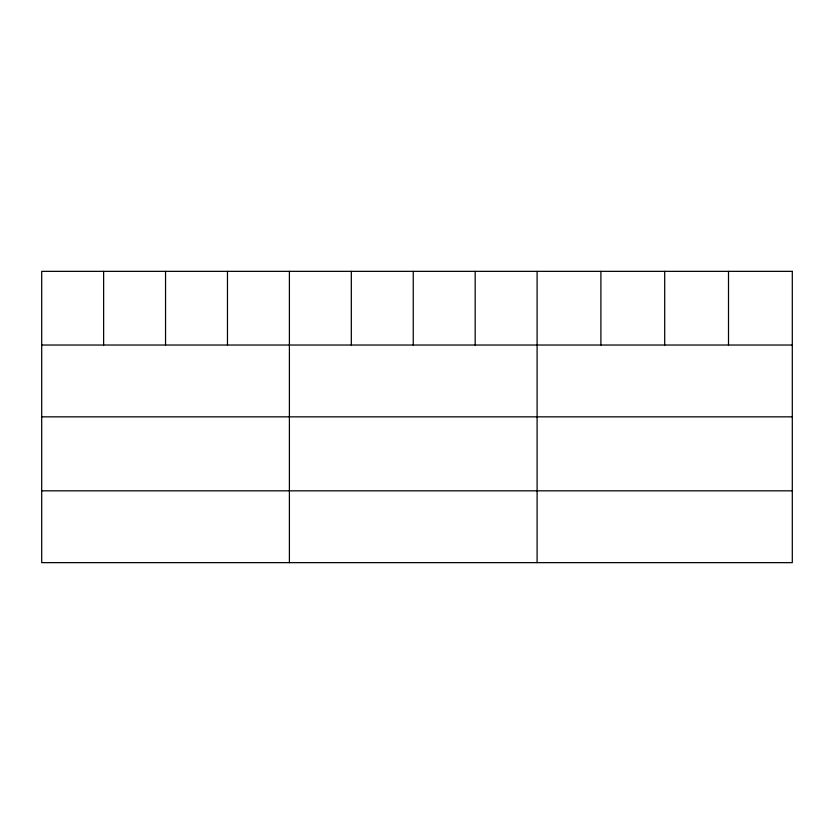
<?xml version="1.0" encoding="UTF-8"?>
<svg xmlns="http://www.w3.org/2000/svg" width="834" height="834" viewBox="0 0 834 834"><rect width="100%" height="100%" fill="white"/><g stroke="black" fill="none" stroke-linecap="round" stroke-linejoin="round"><path stroke-width="1.25" d="M41.7 345.026L792.3 345.026M41.7 416.844L792.3 416.844M41.7 490.83L792.3 490.83M728.499 271.352L728.499 345.026M664.698 271.352L664.698 345.026M600.897 271.352L600.897 345.026M537.096 271.352L537.096 562.648M475.171 271.352L475.171 345.026M413.247 271.352L413.247 345.026M351.322 271.352L351.322 345.026M289.398 271.352L289.398 562.648M227.473 271.352L227.473 345.026M165.549 271.352L165.549 345.026M103.624 271.352L103.624 345.026M792.3 271.352L41.7 271.352L41.7 562.648L792.3 562.648L792.3 271.352"/></g></svg>
